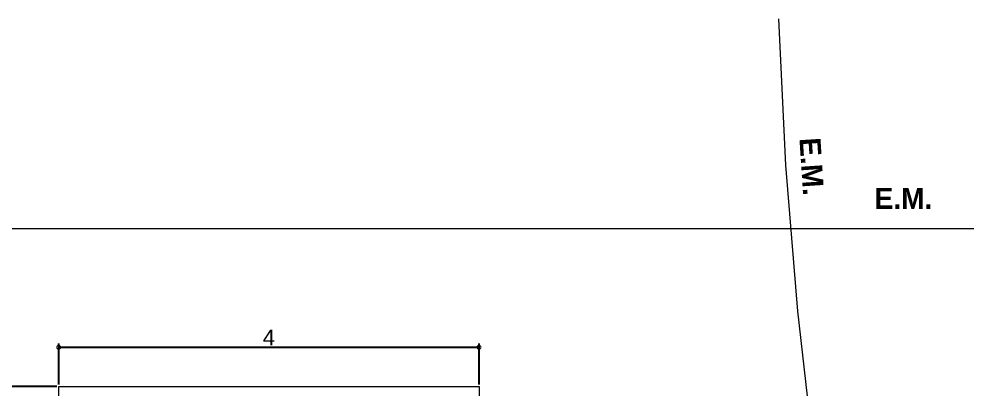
# Model space of a CAD drawing. Header units: millimetres. Extents: x 110427 to 125914, y 76277 to 76441.
# Drawn here: x 114104.61 to 114113.64, y 76395.49 to 76399.02 of the extents above; entities that cross this region are included whole.
import ezdxf

# ---------------------------------------------------------------- set-up
doc = ezdxf.new("R2010")
doc.units = ezdxf.units.MM
doc.linetypes.add('CENTER', pattern=[50.8, 31.75, -6.35, 6.35, -6.35])
for name, color, linetype, lineweight in [('0.15', 6, 'Continuous', 15), ('10_CIVIL EJES', 230, 'CENTER', 15), ('12_TEXTOS', 4, 'Continuous', 40), ('13_COTAS', 8, 'Continuous', 9)]:
    doc.layers.add(name, color=color, linetype=linetype, lineweight=lineweight)
doc.styles.add('JDS1', font='GOTHICB.TTF')
doc.styles.add('Swis721 BT', font='swiss.ttf')
doc.dimstyles.new('ISO-23', dxfattribs={"dimscale": 0.03, "dimtxt": 5, "dimasz": 2.5, "dimexe": 1.25, "dimexo": 0.625, "dimtad": 1, "dimtxsty": 'Swis721 BT', "dimblk": 'DOTSMALL', "dimcen": 2.5, "dimclrt": 150, "dimadec": 0, "dimazin": 0, "dimtfac": 1, "dimtmove": 0, "dimatfit": 3, "dimfxl": 0, "dimarcsym": 0})

# ---------------------------------------------------------------- blocks, each defined once
blk = doc.blocks.new('_DotSmall')
at = {"color": 0, "linetype": 'ByBlock', "const_width": 0.5}
blk.add_lwpolyline([(-0.0625, 0, 1), (0.0625, 0, 1)], format="xyb", close=True, dxfattribs=at)
blk = doc.blocks.new('*D283')
at = {"layer": '13_COTAS', "color": 0, "lineweight": -2}
for p, q in [((114104.9932, 76395.5371), (114104.9932, 76395.9276)), ((114104.9932, 76395.8901), (114108.9932, 76395.8901)), ((114108.9932, 76395.5371), (114108.9932, 76395.9276))]:
    blk.add_line(p, q, dxfattribs=at)
at = {"layer": 'Defpoints', "color": 0}
for p in [(114108.9932, 76395.8901), (114104.9932, 76395.5183), (114108.9932, 76395.5183)]:
    blk.add_point(p, dxfattribs=at)
at = {"layer": '13_COTAS', "color": 0, "lineweight": -2, "xscale": 0.075, "yscale": 0.075, "zscale": 0.075, "rotation": 180}
blk.add_blockref('_DotSmall', (114104.9932, 76395.8901), dxfattribs=at)
at = {"layer": '13_COTAS', "color": 0, "lineweight": -2, "xscale": 0.075, "yscale": 0.075, "zscale": 0.075}
blk.add_blockref('_DotSmall', (114108.9932, 76395.8901), dxfattribs=at)
at = {"layer": '13_COTAS', "color": 150, "insert": (114106.9932, 76395.9838), "char_height": 0.15, "attachment_point": 5, "style": 'Swis721 BT'}
blk.add_mtext('4', dxfattribs=at)
blk = doc.blocks.new('*D447')
at = {"layer": '13_COTAS', "color": 0, "lineweight": -2}
for p, q in [((114104.9744, 76395.5183), (114104.3542, 76395.5183)), ((114104.3917, 76395.5183), (114104.3917, 76394.0183)), ((114104.5644, 76394.0183), (114104.3542, 76394.0183))]:
    blk.add_line(p, q, dxfattribs=at)
at = {"layer": 'Defpoints', "color": 0}
for p in [(114104.9932, 76395.5183), (114104.3917, 76394.0183), (114104.5832, 76394.0183)]:
    blk.add_point(p, dxfattribs=at)
at = {"layer": '13_COTAS', "color": 0, "lineweight": -2, "xscale": 0.075, "yscale": 0.075, "zscale": 0.075}
for p, rotation in [((114104.3917, 76395.5183), 90), ((114104.3917, 76394.0183), 270)]:
    blk.add_blockref('_DotSmall', p, dxfattribs=dict(at, rotation=rotation))
at = {"layer": '13_COTAS', "color": 150, "insert": (114104.2825, 76394.7683), "char_height": 0.15, "attachment_point": 5, "rotation": 90, "style": 'Swis721 BT'}
blk.add_mtext('1,5', dxfattribs=at)

msp = doc.modelspace()

# ---------------------------------------------------------------- linework, layer by layer
at = {"layer": '0.15'}
for p, q in [((114104.9932, 76394.0183), (114104.9932, 76395.5183)), ((114104.9932, 76395.5183), (114108.9932, 76395.5183)), ((114108.9932, 76395.5183), (114108.9932, 76393.2183))]:
    msp.add_line(p, q, dxfattribs=at)
at = {"layer": '10_CIVIL EJES'}
msp.add_line((114113.9551, 76397.0183), (114079.9472, 76397.0183), dxfattribs=at)
msp.add_arc((114154.3841, 76400.3718), 42.5612, 181.82647, 211.72572, dxfattribs=at)

# ---------------------------------------------------------------- texts
at = {"layer": '12_TEXTOS', "color": 150, "insert": (114112.0604, 76397.6046), "char_height": 0.2, "width": 0.822747, "attachment_point": 8, "rotation": 273.75026, "style": 'JDS1'}
msp.add_mtext('E.M.', dxfattribs=at)
at = {"layer": '12_TEXTOS', "color": 150, "insert": (114113.0327, 76397.2076), "char_height": 0.2, "width": 0.822747, "attachment_point": 8, "style": 'JDS1'}
msp.add_mtext('E.M.', dxfattribs=at)

# ---------------------------------------------------------------- dimensions: what is measured, and where the dimension line sits
at = {"layer": '13_COTAS'}
dim = msp.add_linear_dim(base=(114108.9932, 76395.8901), p1=(114104.9932, 76395.5183), p2=(114108.9932, 76395.5183), dimstyle='ISO-23', dxfattribs=at)
dim.commit()
dim.dimension.update_dxf_attribs({"geometry": '*D283', "text_midpoint": (114106.9932, 76395.9838)})
dim = msp.add_linear_dim(base=(114104.3917, 76394.0183), p1=(114104.9932, 76395.5183), p2=(114104.5832, 76394.0183), angle=90, dimstyle='ISO-23', dxfattribs=at)
dim.commit()
dim.dimension.update_dxf_attribs({"geometry": '*D447', "text_midpoint": (114104.2825, 76394.7683)})

doc.saveas('drawing.dxf')
